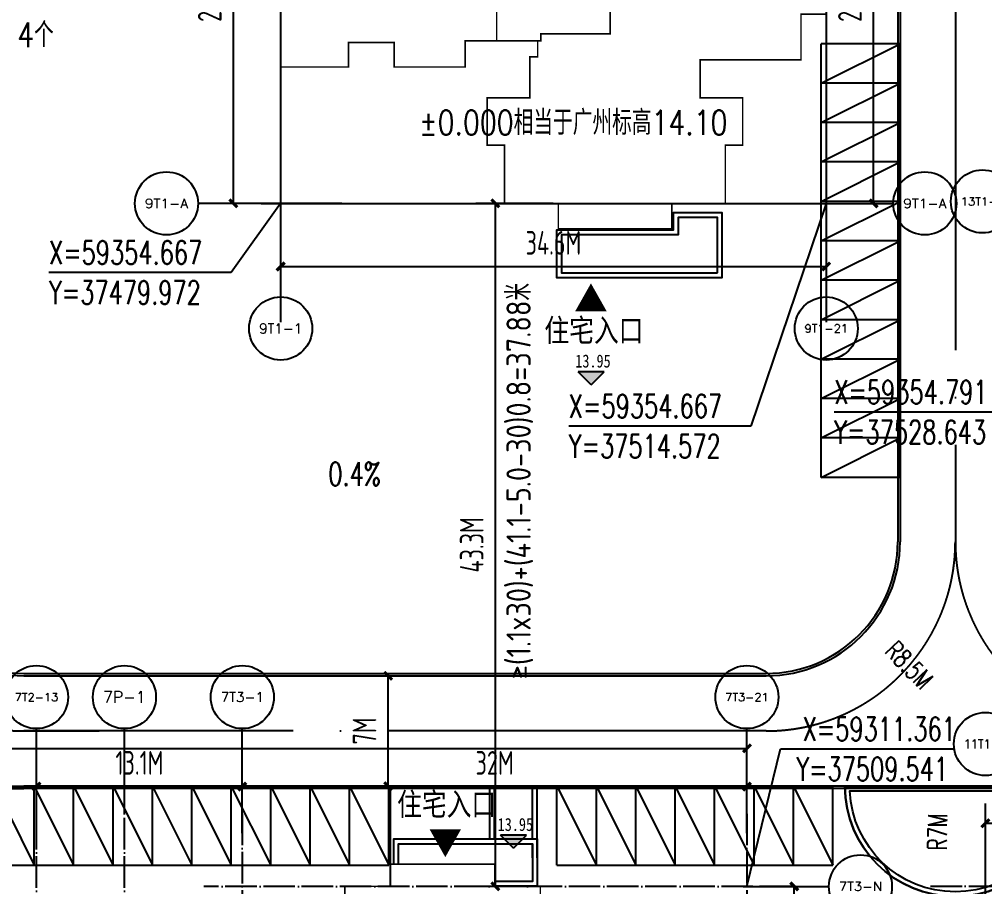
# Model space of a CAD drawing. Extents: x 37173252 to 74842692, y 59158332 to 118813339.
# Drawn here: x 37463399 to 37524618, y 59311342 to 59366339 of the extents above; entities that cross this region are included whole.
import ezdxf
from ezdxf.enums import TextEntityAlignment as Align

# ---------------------------------------------------------------- set-up
doc = ezdxf.new("R2010")
doc.units = 0
doc.header["$LTSCALE"] = 1000
doc.header["$MEASUREMENT"] = 0
for name, pattern in [('ACAD_ISO04W100', [30, 24, -3, 0, -3]), ('DASH', [0.35, 0.25, -0.1]), ('DOTE', [2.42, 2, -0.2, 0.02, -0.2])]:
    doc.linetypes.add(name, pattern=pattern)
for name, color, linetype in [('-1-500室外标高', 4, 'Continuous'), ('@YL', 2, 'Continuous'), ('AXIS_TEXT', 7, 'Continuous'), ('DIM_COOR', 3, 'Continuous'), ('DIM_SYMB', 3, 'Continuous'), ('DL_道路中线_支路网_', 4, 'ACAD_ISO04W100'), ('DL_道路红线_支路网_', 1, 'Continuous'), ('DOTE', 16, 'Continuous'), ('PUB_DIM', 3, 'Continuous'), ('PUB_TEXT', 7, 'Continuous'), ('SHAPE', 161, 'Continuous'), ('入口', 4, 'Continuous'), ('屋顶轮廓', 36, 'Continuous'), ('建筑间距退缩', 5, 'Continuous'), ('扑救面', 2, 'Continuous'), ('竖向标高', 1, 'Continuous'), ('车位', 40, 'Continuous')]:
    doc.layers.add(name, color=color, linetype=linetype)
doc.styles.add('_DIMFONT', font='gbenor.shx', dxfattribs={"bigfont": 'gbcbig.shx'})
doc.styles.add('_TCH_AXIS', font='COMPLEX', dxfattribs={"bigfont": 'GBCBIG'})
doc.styles.add('_TCH_DIM', font='SIMPLEX', dxfattribs={"bigfont": 'GBCBIG'})
doc.styles.add('CHINESE', font='', dxfattribs={"width": 0.8})
doc.styles.add('DIM_FONT', font='superos.shx', dxfattribs={"width": 0.8, "bigfont": 'haiwenzw.shx'})
doc.styles.add('DIMST', font='', dxfattribs={"width": 0.8})
doc.styles.add('text_zheng', font='simplex.shx', dxfattribs={"width": 0.8, "bigfont": 'hztxt.shx'})
doc.styles.get('CHINESE').set_extended_font_data('NSimSun')
doc.styles.get('DIMST').set_extended_font_data('SimSun')
doc.dimstyles.new('DIMN500', dxfattribs={"dimscale": 5, "dimtxt": 300, "dimasz": 100, "dimexe": 250, "dimexo": 300, "dimgap": 150, "dimtad": 1, "dimdec": 0, "dimzin": 0, "dimdsep": 46, "dimtxsty": 'DIM_FONT', "dimblk": 'ARCHTICK', "dimcen": 0.09, "dimclrt": 7, "dimazin": 2, "dimtfac": 1, "dimtdec": 0, "dimtix": 1, "dimtmove": 2, "dimatfit": 3, "dimldrblk": 'ARCHTICK', "dimfxl": 0, "dimtolj": 1, "dimtzin": 0, "dimarcsym": 0})

# ---------------------------------------------------------------- blocks, each defined once
blk = doc.blocks.new('车位')
at = {"layer": '车位'}
for p, q in [((2126015, 462726), (2126015, 465226)), ((2131015, 465226), (2126015, 465226)), ((2131015, 462726), (2131015, 465226)), ((2131015, 462726), (2126015, 462726))]:
    blk.add_line(p, q, dxfattribs=at)
blk.add_lwpolyline([(2126015, 462726), (2131015, 465226)], dxfattribs=at)
blk = doc.blocks.new('_ArchTick')
at = {"color": 0, "linetype": 'ByBlock', "const_width": 0.4}
blk.add_lwpolyline([(-0.5, -0.5), (0.5, 0.5)], dxfattribs=at)
blk = doc.blocks.new('*D174')
at = {"layer": 'Defpoints', "color": 0}
for p in [(523580, 61443), (420220, 56674), (523580, 56674)]:
    blk.add_point(p, dxfattribs=at)
at = {"layer": 'PUB_DIM', "color": 0, "lineweight": -2}
for p, q in [((420220, 58174), (420220, 62693)), ((523580, 58174), (523580, 62693)), ((420220, 61443), (523580, 61443))]:
    blk.add_line(p, q, dxfattribs=at)
at = {"layer": 'PUB_DIM', "color": 0, "lineweight": -2, "xscale": 500, "yscale": 500, "zscale": 500, "rotation": 180}
blk.add_blockref('_ArchTick', (420220, 61443), dxfattribs=at)
at = {"layer": 'PUB_DIM', "color": 0, "lineweight": -2, "xscale": 500, "yscale": 500, "zscale": 500}
blk.add_blockref('_ArchTick', (523580, 61443), dxfattribs=at)
at = {"layer": 'PUB_DIM', "color": 7, "insert": (471900, 62943), "char_height": 1500, "attachment_point": 5, "style": 'DIM_FONT'}
blk.add_mtext('\\A1;103.4M', dxfattribs=at)
blk = doc.blocks.new('*D175')
at = {"layer": 'Defpoints', "color": 0}
for p in [(521834, 52690), (526580, 52690), (521834, 17075)]:
    blk.add_point(p, dxfattribs=at)
at = {"layer": 'PUB_DIM', "color": 0, "lineweight": -2}
for p, q in [((523334, 52690), (527830, 52690)), ((526580, 17075), (526580, 52690)), ((523334, 17075), (527830, 17075))]:
    blk.add_line(p, q, dxfattribs=at)
at = {"layer": 'PUB_DIM', "color": 0, "lineweight": -2, "xscale": 500, "yscale": 500, "zscale": 500}
for p, rotation in [((526580, 52690), 90), ((526580, 17075), 270)]:
    blk.add_blockref('_ArchTick', p, dxfattribs=dict(at, rotation=rotation))
at = {"layer": 'PUB_DIM', "color": 7, "insert": (525080, 34883), "char_height": 1500, "attachment_point": 5, "rotation": 90, "style": 'DIM_FONT'}
blk.add_mtext('\\A1;35.6M', dxfattribs=at)
blk = doc.blocks.new('*D178')
at = {"layer": 'Defpoints', "color": 0}
for p in [(478531, 59022), (452331, 54564), (478531, 54564)]:
    blk.add_point(p, dxfattribs=at)
at = {"layer": 'PUB_DIM', "color": 0, "lineweight": -2}
for p, q in [((452331, 56064), (452331, 60272)), ((478531, 56064), (478531, 60272)), ((452331, 59022), (478531, 59022))]:
    blk.add_line(p, q, dxfattribs=at)
at = {"layer": 'PUB_DIM', "color": 0, "lineweight": -2, "xscale": 500, "yscale": 500, "zscale": 500, "rotation": 180}
blk.add_blockref('_ArchTick', (452331, 59022), dxfattribs=at)
at = {"layer": 'PUB_DIM', "color": 0, "lineweight": -2, "xscale": 500, "yscale": 500, "zscale": 500}
blk.add_blockref('_ArchTick', (478531, 59022), dxfattribs=at)
at = {"layer": 'PUB_DIM', "color": 7, "insert": (465431, 60522), "char_height": 1500, "attachment_point": 5, "style": 'DIM_FONT'}
blk.add_mtext('\\A1;26.2M', dxfattribs=at)
blk = doc.blocks.new('*D179')
at = {"layer": 'Defpoints', "color": 0}
for p in [(491580, 59022), (478531, 54564), (491580, 54564)]:
    blk.add_point(p, dxfattribs=at)
at = {"layer": 'PUB_DIM', "color": 0, "lineweight": -2}
for p, q in [((478531, 56064), (478531, 60272)), ((491580, 56064), (491580, 60272)), ((478531, 59022), (491580, 59022))]:
    blk.add_line(p, q, dxfattribs=at)
at = {"layer": 'PUB_DIM', "color": 0, "lineweight": -2, "xscale": 500, "yscale": 500, "zscale": 500, "rotation": 180}
blk.add_blockref('_ArchTick', (478531, 59022), dxfattribs=at)
at = {"layer": 'PUB_DIM', "color": 0, "lineweight": -2, "xscale": 500, "yscale": 500, "zscale": 500}
blk.add_blockref('_ArchTick', (491580, 59022), dxfattribs=at)
at = {"layer": 'PUB_DIM', "color": 7, "insert": (485055, 60522), "char_height": 1500, "attachment_point": 5, "style": 'DIM_FONT'}
blk.add_mtext('\\A1;13.1M', dxfattribs=at)
blk = doc.blocks.new('*D180')
at = {"layer": 'Defpoints', "color": 0}
for p in [(523580, 59022), (491580, 54564), (523580, 54564)]:
    blk.add_point(p, dxfattribs=at)
at = {"layer": 'PUB_DIM', "color": 0, "lineweight": -2}
for p, q in [((491580, 56064), (491580, 60272)), ((523580, 56064), (523580, 60272)), ((491580, 59022), (523580, 59022))]:
    blk.add_line(p, q, dxfattribs=at)
at = {"layer": 'PUB_DIM', "color": 0, "lineweight": -2, "xscale": 500, "yscale": 500, "zscale": 500, "rotation": 180}
blk.add_blockref('_ArchTick', (491580, 59022), dxfattribs=at)
at = {"layer": 'PUB_DIM', "color": 0, "lineweight": -2, "xscale": 500, "yscale": 500, "zscale": 500}
blk.add_blockref('_ArchTick', (523580, 59022), dxfattribs=at)
at = {"layer": 'PUB_DIM', "color": 7, "insert": (507580, 60522), "char_height": 1500, "attachment_point": 5, "style": 'DIM_FONT'}
blk.add_mtext('\\A1;32M', dxfattribs=at)
blk = doc.blocks.new('*D188')
at = {"layer": 'Defpoints', "color": 0}
for p in [(718591, 53587), (683991, 46390), (718591, 46390)]:
    blk.add_point(p, dxfattribs=at)
at = {"layer": 'PUB_DIM', "color": 0, "lineweight": -2}
for p, q in [((683991, 47890), (683991, 54837)), ((718591, 47890), (718591, 54837)), ((683991, 53587), (718591, 53587))]:
    blk.add_line(p, q, dxfattribs=at)
at = {"layer": 'PUB_DIM', "color": 0, "lineweight": -2, "xscale": 500, "yscale": 500, "zscale": 500, "rotation": 180}
blk.add_blockref('_ArchTick', (683991, 53587), dxfattribs=at)
at = {"layer": 'PUB_DIM', "color": 0, "lineweight": -2, "xscale": 500, "yscale": 500, "zscale": 500}
blk.add_blockref('_ArchTick', (718591, 53587), dxfattribs=at)
at = {"layer": 'PUB_DIM', "color": 7, "insert": (701291, 55087), "char_height": 1500, "attachment_point": 5, "style": 'DIM_FONT'}
blk.add_mtext('\\A1;34.6M', dxfattribs=at)
blk = doc.blocks.new('*D189')
at = {"layer": 'Defpoints', "color": 0}
for p in [(715365, 49587), (721591, 49587), (715365, 23087)]:
    blk.add_point(p, dxfattribs=at)
at = {"layer": 'PUB_DIM', "color": 0, "lineweight": -2}
for p, q in [((716865, 49587), (722841, 49587)), ((721591, 23087), (721591, 49587)), ((716865, 23087), (722841, 23087))]:
    blk.add_line(p, q, dxfattribs=at)
at = {"layer": 'PUB_DIM', "color": 0, "lineweight": -2, "xscale": 500, "yscale": 500, "zscale": 500}
for p, rotation in [((721591, 49587), 90), ((721591, 23087), 270)]:
    blk.add_blockref('_ArchTick', p, dxfattribs=dict(at, rotation=rotation))
at = {"layer": 'PUB_DIM', "color": 7, "insert": (720091, 36337), "char_height": 1500, "attachment_point": 5, "rotation": 90, "style": 'DIM_FONT'}
blk.add_mtext('\\A1;26.5M', dxfattribs=at)
blk = doc.blocks.new('*D190')
at = {"layer": 'Defpoints', "color": 0}
for p in [(63447, -149142), (31446, -155523), (63447, -155523)]:
    blk.add_point(p, dxfattribs=at)
at = {"layer": 'PUB_DIM', "color": 0, "lineweight": -2}
for p, q in [((31446, -154023), (31446, -147892)), ((63447, -154023), (63447, -147892)), ((31446, -149142), (63447, -149142))]:
    blk.add_line(p, q, dxfattribs=at)
at = {"layer": 'PUB_DIM', "color": 0, "lineweight": -2, "xscale": 500, "yscale": 500, "zscale": 500, "rotation": 180}
blk.add_blockref('_ArchTick', (31446, -149142), dxfattribs=at)
at = {"layer": 'PUB_DIM', "color": 0, "lineweight": -2, "xscale": 500, "yscale": 500, "zscale": 500}
blk.add_blockref('_ArchTick', (63447, -149142), dxfattribs=at)
at = {"layer": 'PUB_DIM', "color": 7, "insert": (47447, -147642), "char_height": 1500, "attachment_point": 5, "style": 'DIM_FONT'}
blk.add_mtext('\\A1;32.0M', dxfattribs=at)
blk = doc.blocks.new('D5D6dwzx')
at = {"layer": 'PUB_DIM'}
blk.add_circle((294984.1, -194311.2), 2000, dxfattribs=at)
at = {"layer": 'AXIS_TEXT', "style": '_TCH_AXIS'}
blk.add_text('13T1-A', height=516.01, dxfattribs=at).set_placement((293608.1, -194569.2), (296360.2, -194569.2), align=Align.FIT)
blk = doc.blocks.new('T11lkx')
at = {"layer": 'SHAPE', "const_width": 100}
for points in [[(692913, 109833), (690013, 109833), (690013, 107033), (690013, 106533), (688912, 106533), (688912, 103433), (691613, 103433), (691613, 101033), (684213, 101033), (684213, 98133), (682613, 98134), (682613, 91983), (686913, 91983), (686913, 93533), (689813, 93533), (689813, 91983), (694313, 91983), (694313, 93633), (698913, 93633), (698913, 92633), (698413, 92633), (698413, 90033), (695713, 90033), (695713, 87233), (695713, 87033), (696813, 87033), (696813, 83333), (700220, 83333), (700220, 81733), (707413, 81733), (707413, 83333), (710813, 83333), (710813, 86533), (710813, 87033), (711913, 87033), (711913, 90033), (709213, 90033), (709213, 92433), (715613, 92433), (715613, 95333), (717213, 95333), (717213, 101483), (712913, 101483), (712913, 99933), (710013, 99933), (710013, 101633), (705513, 101633), (705513, 99933), (701613, 99933), (701613, 100833), (702013, 100833), (702013, 103633), (703713, 103633), (703713, 106333), (703713, 106533), (702413, 106533), (702413, 109833), (699513, 109833), (699513, 111233), (692913, 111233)], [(696313, 99433), (701113, 99433), (701113, 99933), (703513, 99933), (703513, 94083), (699113, 94083), (699113, 93633), (696313, 93633)]]:
    blk.add_lwpolyline(points, close=True, dxfattribs=at)
blk = doc.blocks.new('T7T8T9lkx')
at = {"layer": 'SHAPE', "const_width": 100}
blk.add_lwpolyline([(508816, 121367), (508816, 124667), (505916, 124667), (505916, 126067), (499316, 126067), (499316, 124667), (496416, 124667), (496416, 121367)], dxfattribs=at)
blk = doc.blocks.new('*D105')
at = {"layer": 'Defpoints', "color": 0}
for p in [(37493589, 59354667), (37498743, 59354667), (37498743, 59311361)]:
    blk.add_point(p, dxfattribs=at)
at = {"layer": 'PUB_DIM', "color": 0, "lineweight": -2}
for p, q in [((37497243, 59354667), (37492339, 59354667)), ((37493589, 59311361), (37493589, 59354667)), ((37497243, 59311361), (37492339, 59311361))]:
    blk.add_line(p, q, dxfattribs=at)
at = {"layer": 'PUB_DIM', "color": 0, "lineweight": -2, "xscale": 500, "yscale": 500, "zscale": 500}
for p, rotation in [((37493589, 59354667), 90), ((37493589, 59311361), 270)]:
    blk.add_blockref('_ArchTick', p, dxfattribs=dict(at, rotation=rotation))
at = {"layer": 'PUB_DIM', "color": 7, "insert": (37492089, 59333014), "char_height": 1500, "attachment_point": 5, "rotation": 90, "style": 'DIM_FONT'}
blk.add_mtext('\\A1;43.3M', dxfattribs=at)
blk = doc.blocks.new('*D155')
at = {"layer": 'Defpoints', "color": 0}
for p in [(37483856, 59324716), (37486789, 59324716), (37483856, 59317716)]:
    blk.add_point(p, dxfattribs=at)
at = {"layer": 'PUB_DIM', "color": 0, "lineweight": -2}
for p, q in [((37485356, 59324716), (37488039, 59324716)), ((37486789, 59317716), (37486789, 59324716)), ((37485356, 59317716), (37488039, 59317716))]:
    blk.add_line(p, q, dxfattribs=at)
at = {"layer": 'PUB_DIM', "color": 0, "lineweight": -2, "xscale": 500, "yscale": 500, "zscale": 500}
for p, rotation in [((37486789, 59324716), 90), ((37486789, 59317716), 270)]:
    blk.add_blockref('_ArchTick', p, dxfattribs=dict(at, rotation=rotation))
at = {"layer": 'PUB_DIM', "color": 7, "insert": (37485289, 59321216), "char_height": 1500, "attachment_point": 5, "rotation": 90, "style": 'DIM_FONT'}
blk.add_mtext('\\A1;7M', dxfattribs=at)
blk = doc.blocks.new('T7T8T9dwzx')
at = {"layer": 'DOTE', "color": 16, "linetype": 'DOTE'}
for p, q in [((478530.6, 16308.5), (478530.6, 57297.9)), ((484105.1, 16308.5), (484105.1, 57297.9)), ((491580.3, 57297.9), (491580.3, 16308.5)), ((523580.3, 57297.9), (523580.3, 16308.5)), ((526379.2, 52690.4), (489141.3, 52690.4))]:
    blk.add_line(p, q, dxfattribs=at)
at = {"layer": 'PUB_DIM'}
for p, q in [((478530.6, 57297.9), (478530.6, 62692.5)), ((484105.1, 57297.9), (484105.1, 62692.5)), ((491580.3, 57297.9), (491580.3, 62692.5)), ((523580, 57297.9), (523580, 61297.9)), ((526379.2, 52690.4), (528779.2, 52690.4))]:
    blk.add_line(p, q, dxfattribs=at)
for centre in [(478530.6, 64692.5), (484105.1, 64692.5), (491580.3, 64692.5), (523580, 64692.5), (530779.2, 52690.4)]:
    blk.add_circle(centre, 2000, dxfattribs=at)
at = {"layer": 'AXIS_TEXT', "style": '_TCH_AXIS'}
for s, height, p, p2 in [('7T2-13', 507.25, (477153.7, 64438.9), (479907.4, 64438.9)), ('7P-1', 736.73, (482754.4, 64324.1), (485455.7, 64324.1)), ('7T3-1', 616.73, (490214.7, 64384.1), (492945.9, 64384.1)), ('7T3-21', 511.59, (522203.6, 64436.7), (524956.4, 64436.7)), ('7T3-N', 559.37, (529407.4, 52410.7), (532151, 52410.7))]:
    blk.add_text(s, height=height, dxfattribs=at).set_placement(p, p2, align=Align.FIT)
at = {"layer": 'PUB_DIM'}
for p1, p2, distance, text, picture, middle in [((420220.1, 56674.4), (523580, 56674.4), 4768.1, '103.4M', '*D174', (471900, 62942.5)), ((452330.6, 54564.5), (478530.6, 54564.5), 4457.1, '26.2M', '*D178', (465430.6, 60521.6)), ((478530.6, 54564.5), (491580.3, 54564.5), 4457.1, '13.1M', '*D179', (485055.4, 60521.6)), ((491580.3, 54564.5), (523580, 54564.5), 4457.1, '32M', '*D180', (507580.1, 60521.6)), ((521834.2, 17074.9), (521834.2, 52690.4), -4746.1, '35.6M', '*D175', (525080.3, 34882.7))]:
    dim = blk.add_aligned_dim(p1=p1, p2=p2, distance=distance, text=text, dimstyle='DIMN500', dxfattribs=at)
    dim.commit()
    dim.dimension.update_dxf_attribs({"geometry": picture, "text_midpoint": middle})
blk = doc.blocks.new('T11dwzx')
at = {"layer": 'DOTE', "linetype": 'DOTE', "ltscale": 1000}
for p, q in [((683991.3, 52543.5), (683991.3, 19555.4)), ((718591.3, 52543.5), (718591.3, 19555.4)), ((719990.2, 49587.1), (682752.4, 49587.1)), ((682752.4, 23087.1), (719989.2, 23087.1))]:
    blk.add_line(p, q, dxfattribs=at)
at = {"layer": 'PUB_DIM'}
for p, q in [((683991.3, 52543.5), (683991.3, 54943.5)), ((718591.2, 52543.5), (718591.2, 54943.5)), ((682752.4, 49587.1), (678752.4, 49587.1)), ((687866.3, 49587.1), (679741.3, 49587.1)), ((680991.3, 23087.1), (680991.3, 49587.1)), ((719989.2, 49587.1), (722389.2, 49587.1)), ((683991.3, 25962.1), (683991.3, 17837.1)), ((718591.2, 25962.1), (718591.2, 17837.1)), ((682752.4, 23087.1), (678752.4, 23087.1)), ((687866.3, 23087.1), (679741.3, 23087.1)), ((719989.2, 23087.1), (722389.2, 23087.1)), ((683991.3, 19555.4), (683991.3, 15555.4)), ((683991.3, 19087.1), (718591.2, 19087.1)), ((718591.2, 19555.4), (718591.2, 15555.4))]:
    blk.add_line(p, q, dxfattribs=at)
for centre in [(683991.3, 56943.5), (718591.2, 56943.5), (676752.4, 49587.1), (724841.3, 49587.1), (676752.4, 23087.1), (724841.3, 23087.1), (683991.3, 15155.4), (718591.2, 15155.4)]:
    blk.add_circle(centre, 2000, dxfattribs=at)
at = {"layer": 'PUB_DIM', "xscale": 500, "yscale": 500, "zscale": 500}
for p, rotation in [((680991.3, 49587.1), 90), ((680991.3, 23087.1), 270), ((683991.3, 19087.1), 180)]:
    blk.add_blockref('_ArchTick', p, dxfattribs=dict(at, rotation=rotation))
blk.add_blockref('_ArchTick', (718591.2, 19087.1), dxfattribs=at)
at = {"layer": 'AXIS_TEXT', "style": '_TCH_AXIS'}
for s, height, p, p2 in [('9T1-1', 643.02, (682628.8, 56622), (685353.9, 56622)), ('9T1-21', 529.71, (717216.5, 56678.6), (719965.9, 56678.6)), ('9T1-R', 586.68, (675383.5, 49293.7), (678121.3, 49293.7)), ('9T1-R', 586.68, (723472.4, 49293.7), (726210.3, 49293.7)), ('9T1-A', 586.68, (675383.5, 22793.7), (678121.3, 22793.7)), ('9T1-A', 586.68, (723472.4, 22793.7), (726210.3, 22793.7)), ('9T1-1', 643.02, (682628.8, 14833.9), (685353.9, 14833.9)), ('9T1-21', 529.71, (717216.5, 14890.6), (719965.9, 14890.6))]:
    blk.add_text(s, height=height, dxfattribs=at).set_placement(p, p2, align=Align.FIT)
at = {"layer": 'PUB_DIM', "color": 7, "insert": (679491.3, 36337.1), "char_height": 1500, "attachment_point": 5, "rotation": 90, "style": 'DIM_FONT'}
blk.add_mtext('\\A1;26.5M', dxfattribs=at)
at = {"layer": 'PUB_DIM', "color": 7, "insert": (701291.3, 20587.1), "char_height": 1500, "attachment_point": 5, "style": 'DIM_FONT'}
blk.add_mtext('\\A1;34.6M', dxfattribs=at)
at = {"layer": 'PUB_DIM'}
for p1, p2, distance, text, picture, middle in [((683991.3, 46390.4), (718591.2, 46390.4), 7196.7, '34.6M', '*D188', (701291.3, 55087.1)), ((715365.4, 23087.1), (715365.4, 49587.1), -6226, '26.5M', '*D189', (720091.3, 36337.1))]:
    dim = blk.add_aligned_dim(p1=p1, p2=p2, distance=distance, text=text, dimstyle='DIMN500', dxfattribs=at)
    dim.commit()
    dim.dimension.update_dxf_attribs({"geometry": picture, "text_midpoint": middle})
blk = doc.blocks.new('D1D2dwzx')
at = {"layer": 'DOTE', "linetype": 'DOTE'}
blk.add_line((27973.7, -153142.4), (101558.5, -153142.4), dxfattribs=at)
at = {"layer": 'PUB_DIM'}
blk.add_circle((31446.8, -144115.9), 2000, dxfattribs=at)
at = {"layer": 'AXIS_TEXT', "style": '_TCH_AXIS'}
blk.add_text('11T1-1', height=581.01, dxfattribs=at).set_placement((30077.2, -144406.4), (32816.3, -144406.4), align=Align.FIT)
at = {"layer": 'PUB_DIM'}
dim = blk.add_aligned_dim(p1=(31446.4, -155522.7), p2=(63446.7, -155522.7), distance=6380.3, text='32.0M', dimstyle='DIMN500', dxfattribs=at)
dim.commit()
dim.dimension.update_dxf_attribs({"geometry": '*D190', "text_midpoint": (47446.6, -147642.4)})

msp = doc.modelspace()

# ---------------------------------------------------------------- hatches: boundary and pattern name
at = {"layer": '-1-500室外标高'}
for points in [[(37499662.35, 59343161.53), (37500487.35, 59343986.53), (37498837.35, 59343986.53)], [(37494740.19, 59313774.77), (37495565.19, 59314599.77), (37493915.19, 59314599.77)]]:
    msp.add_hatch(color=113, dxfattribs=at).paths.add_polyline_path(points)

# ---------------------------------------------------------------- linework, layer by layer
at = {"layer": '-1-500室外标高', "color": 113}
for p, q in [((37499662.35, 59343161.53), (37498837.35, 59343986.53)), ((37500487.35, 59343986.53), (37498837.35, 59343986.53)), ((37499662.35, 59343161.53), (37500487.35, 59343986.53)), ((37494740.19, 59313774.77), (37493915.19, 59314599.77)), ((37495565.19, 59314599.77), (37493915.19, 59314599.77)), ((37494740.19, 59313774.77), (37495565.19, 59314599.77))]:
    msp.add_line(p, q, dxfattribs=at)
at = {"layer": '@YL'}
msp.add_line((37463681.44, 59317715.99), (37463681.44, 59317566.36), dxfattribs=at)
for points in [[(37502471.72, 59349969.72), (37507971.33, 59349969.72), (37507971.33, 59354066.82), (37504871.65, 59354066.85), (37504871.72, 59352969.83), (37497471.51, 59352970.26), (37497471.72, 59349969.72), (37507971.33, 59349969.72)], [(37403769.36, 59325781.61), (37424669.74, 59325781.61), (37424669.74, 59317565.99), (37463681.44, 59317566.36)], [(37486940.83, 59311367.02), (37486940.83, 59317715.99)], [(37493241.07, 59314367.02), (37493241.07, 59317715.99)], [(37496241.07, 59313167.27), (37496241.07, 59317715.99)], [(37487140.83, 59312767.03), (37487140.83, 59314367.02), (37496241.07, 59314367.02), (37496241.07, 59311367.02), (37493540.83, 59311367.02)]]:
    msp.add_lwpolyline(points, dxfattribs=at)
at = {"layer": '@YL', "color": 8}
for points in [[(37507671.33, 59350269.72), (37507671.33, 59353766.82), (37505171.67, 59353766.85), (37505171.74, 59352669.81), (37497771.53, 59352670.24), (37497771.7, 59350269.72), (37507671.33, 59350269.72)], [(37493541.07, 59314367.02), (37493541.07, 59317715.99)], [(37495941.07, 59314367.02), (37495941.07, 59317715.99)], [(37487440.83, 59312767.03), (37487440.83, 59314067.02), (37495941.07, 59314067.02), (37495941.07, 59311667.02), (37493540.83, 59311667.02)], [(37495941.07, 59313167.27), (37495941.07, 59314067.02)]]:
    msp.add_lwpolyline(points, dxfattribs=at)
at = {"layer": '@YL'}
msp.add_lwpolyline([(37529757.05, 59317715.99, -1), (37515757.05, 59317715.99), (37529757.05, 59317715.99)], format="xyb", dxfattribs=at)
at = {"layer": '@YL', "color": 8}
msp.add_lwpolyline([(37529450.33, 59317415.99, -0.95618289), (37516063.77, 59317415.99)], format="xyb", close=True, dxfattribs=at)
at = {"layer": '@YL'}
msp.add_arc((37522757.05, 59317715.99), 7000, 180, 0, dxfattribs=at)
at = {"layer": 'DIM_COOR', "color": 3}
for p, q in [((37479971.63, 59354666.85), (37476830.91, 59350279.63)), ((37514571.63, 59354666.85), (37509796.82, 59340544.4)), ((37476830.91, 59350279.63), (37465280.91, 59350279.63)), ((37526629.57, 59341436.55), (37515079.57, 59341436.55)), ((37509796.82, 59340544.4), (37498246.82, 59340544.4)), ((37509540.98, 59311361.02), (37511666.94, 59320073.33)), ((37511666.94, 59320073.33), (37522721.94, 59320073.33))]:
    msp.add_line(p, q, dxfattribs=at)
at = {"layer": 'DIM_SYMB'}
msp.add_lwpolyline([(37486917.78, 59337508.45, 0, 0, 0), (37490918.78, 59337508.45, 400, 0, 0), (37492418.78, 59337508.45, 0, 0, 0)], format="xyseb", dxfattribs=at)
at = {"layer": 'DL_道路中线_支路网_', "color": 8}
for p, q in [((37522757.05, 59459357.01), (37522760.1, 59332945.51, 0)), ((37510757.06, 59321215.99), (37463681.44, 59321215.99))]:
    msp.add_line(p, q, dxfattribs=at)
msp.add_lwpolyline([(37451681.44, 59338281.61), (37451681.44, 59333215.99, 0.41421356), (37463681.44, 59321215.99), (37468467.8, 59321215.99)], format="xyb", dxfattribs=at)
for centre, radius, start, end in [((37510757.05, 59333215.99), 12000, 270, 0), ((37534755.73, 59333212.8, 0), 11996.82, 180.8043592, 270.0062951)]:
    msp.add_arc(centre, radius, start, end, dxfattribs=at)
at = {"layer": 'DL_道路红线_支路网_', "color": 8}
for p, q in [((37519107.05, 59399742.51), (37519107.05, 59333215.99)), ((37463681.44, 59324865.99), (37510757.05, 59324865.99)), ((37593087.27, 59317565.99), (37463681.44, 59317565.99))]:
    msp.add_line(p, q, dxfattribs=at)
at = {"layer": 'DL_道路红线_支路网_', "color": 4}
for p, q in [((37519257.05, 59399742.51), (37519257.05, 59333215.99)), ((37463681.44, 59324715.99), (37510757.05, 59324715.99)), ((37513757.05, 59317715.99), (37463681.44, 59317715.99)), ((37593087.27, 59317715.99), (37463681.44, 59317715.99)), ((37592365.76, 59317715.99), (37513757.05, 59317715.99))]:
    msp.add_line(p, q, dxfattribs=at)
for centre, start, end in [((37463681.44, 59333215.99), 179.9999432, 270), ((37510757.05, 59333215.99), 270, 0)]:
    msp.add_arc(centre, 8500, start, end, dxfattribs=at)
at = {"layer": 'DL_道路红线_支路网_', "color": 8}
for centre, radius, start, end in [((37463681.44, 59333215.99), 8350, 179.9999705, 270), ((37510757.05, 59333215.99), 8350, 270, 0), ((37463681.44, 59333215.99), 15650, 198.5629729, 270)]:
    msp.add_arc(centre, radius, start, end, dxfattribs=at)
at = {"layer": 'PUB_DIM'}
for points in [[(37520538.12, 59323060.16, 0, 0, 0), (37517208.39, 59326517.47, 264, 0, 0), (37516653.44, 59327093.68, 0, 0, 0)], [(37522741.8, 59316316.07, 0, 0, 0), (37522741.8, 59311516.35, 264, 0, 0), (37522741.8, 59310716, 0, 0, 0)]]:
    msp.add_lwpolyline(points, format="xyseb", dxfattribs=at)
at = {"layer": '入口'}
for points in [[(37499648.65, 59349595.59, 0, 2000, 0), (37499648.65, 59347824.3, 2000, 2000, 0)], [(37490413.56, 59313215.58, 0, 2000, 0), (37490413.56, 59314986.87, 2000, 2000, 0)]]:
    msp.add_lwpolyline(points, format="xyseb", dxfattribs=at)
at = {"layer": '扑救面', "color": 8, "linetype": 'DASH', "ltscale": 3}
msp.add_lwpolyline([(37391888.28, 59317715.99), (37463681.44, 59317716.68)], dxfattribs=at)

# ---------------------------------------------------------------- block references
for name, p in [('T11dwzx', (36795980.29, 59331579.77)), ('D5D6dwzx', (37229491.43, 59549101.68)), ('T7T8T9dwzx', (36985960.68, 59258670.63)), ('D1D2dwzx', (37493215.74, 59464508.29))]:
    msp.add_blockref(name, p)
at = {"layer": '屋顶轮廓'}
for name, p in [('T11lkx', (36797358.81, 59271333.41)), ('T7T8T9lkx', (36987625.21, 59186699.89))]:
    msp.add_blockref(name, p, dxfattribs=at)
at = {"layer": '车位'}
for p, rotation in [((35388234.59, 58899600.22), 359.9991256950881), ((35388234.55, 58897100.22), 359.9991256950881), ((35388234.55, 58894600.1), 359.9991256950881), ((35388235.06, 58892100.1), 359.9991256950881), ((35388234.55, 58889599.86), 359.9991256950881), ((35388234.99, 58887099.86), 359.9991256950881), ((35388234.55, 58884599.66), 359.9991256950881), ((35388234.62, 58882099.66), 359.9991256950881), ((35388234.99, 58879599.66), 359.9991256950881), ((35388234.66, 58877099.52), 359.9991256950881), ((35388234.62, 58874599.52), 359.9991256950881), ((36999323.35, 61443776.84), 269.9943960965813), ((37001823.35, 61443776.6), 269.9943960965813), ((37004323.23, 61443776.84), 269.9943960965813), ((37006823.23, 61443776.6), 269.9943960965813), ((37009323.23, 61443762.47), 269.9943960965813), ((37011823.23, 61443768.92), 269.9943960965813), ((37014323.23, 61443761.98), 269.9943960965813), ((37016823.23, 61443768.43), 269.9943960965813), ((37019323.23, 61443768.19), 269.9943960965813), ((37021823.23, 61443774.64), 269.9943960965813), ((37034973.95, 61443776.6), 269.9943960965813), ((37037473.95, 61443776.6), 269.9943960965813), ((37039973.95, 61443776.6), 269.9943960965813), ((37042473.95, 61443775.86), 269.9943960965813), ((37044973.95, 61443775.62), 269.9943960965813), ((37047473.95, 61443775.37), 269.9943960965813), ((37049973.95, 61443775.13), 269.9943960965813)]:
    msp.add_blockref('车位', p, dxfattribs=dict(at, rotation=rotation))

# ---------------------------------------------------------------- texts
at = {"layer": '-1-500室外标高', "color": 113, "style": 'DIMST', "width": 0.8}
for p in [(37498656.64, 59344261.53), (37493734.48, 59314874.77)]:
    msp.add_text('13.95', height=825, dxfattribs=at).set_placement(p)
at = {"layer": 'PUB_DIM', "color": 7, "style": '_TCH_DIM', "width": 0.705882}
for s, rotation, p in [('R8.5M', 313.9231429, (37518210.33, 59326205.13)), ('R7M', 89.3760819, (37522207.65, 59313641.73))]:
    msp.add_text(s, height=1190, rotation=rotation, dxfattribs=at).set_placement(p)
at = {"layer": 'PUB_TEXT'}
for s, height, style, width, p in [('4个', 1561.518, 'text_zheng', 0.8, (37463264.96, 59364577.18)), ('±0.000相当于广州标高14.10', 1561.518, 'text_zheng', 0.8, (37488748.82, 59359011.03)), ('X=59354.667', 1487.5, '_TCH_DIM', 0.705882, (37465280.91, 59350804.63)), ('Y=37479.972', 1487.5, '_TCH_DIM', 0.705882, (37465280.91, 59348267.13)), ('X=59354.791', 1487.5, '_TCH_DIM', 0.705882, (37515079.57, 59341961.55)), ('X=59354.667', 1487.5, '_TCH_DIM', 0.705882, (37498246.82, 59341069.4)), ('Y=37528.643', 1487.5, '_TCH_DIM', 0.705882, (37515079.57, 59339424.05)), ('Y=37514.572', 1487.5, '_TCH_DIM', 0.705882, (37498246.82, 59338531.9)), ('0.4%', 1487.5, '_TCH_DIM', 0.705882, (37482992.78, 59336764.7)), ('X=59311.361', 1487.5, '_TCH_DIM', 0.705882, (37513071.94, 59320598.33)), ('Y=37509.541', 1487.5, '_TCH_DIM', 0.705882, (37512671.94, 59318060.83))]:
    msp.add_text(s, height=height, dxfattribs=dict(at, style=style, width=width)).set_placement(p)
at = {"layer": '建筑间距退缩', "color": 7, "linetype": 'ByBlock', "ltscale": 10, "insert": (37495136.36, 59337056.61), "char_height": 1536, "attachment_point": 5, "rotation": 90, "style": '_DIMFONT'}
msp.add_mtext('\\A1;≥(1.1x30)+(41.1-5.0-30)0.8=37.88米', dxfattribs=at)
at = {"layer": '竖向标高', "color": 1, "char_height": 1440, "width": 45885.9098, "attachment_point": 3, "style": 'CHINESE'}
for insert in [(37502982.49, 59347339.7), (37493640.14, 59317294.78)]:
    msp.add_mtext('{\\fSimSun|b0|i0|c134|p2;住宅入口}', dxfattribs=dict(at, insert=insert))

# ---------------------------------------------------------------- dimensions: what is measured, and where the dimension line sits
at = {"layer": 'PUB_DIM'}
for p1, p2, distance, text, picture, middle in [((37498743.12, 59311361.02), (37498743.12, 59354666.85), 5153.7, '43.3M', '*D105', (37492089.42, 59333013.93)), ((37483855.71, 59317715.99), (37483855.71, 59324715.99), -2933.7, '7M', '*D155', (37485289.41, 59321215.99))]:
    dim = msp.add_aligned_dim(p1=p1, p2=p2, distance=distance, text=text, dimstyle='DIMN500', dxfattribs=at)
    dim.commit()
    dim.dimension.update_dxf_attribs({"geometry": picture, "text_midpoint": middle})

doc.saveas('drawing.dxf')
